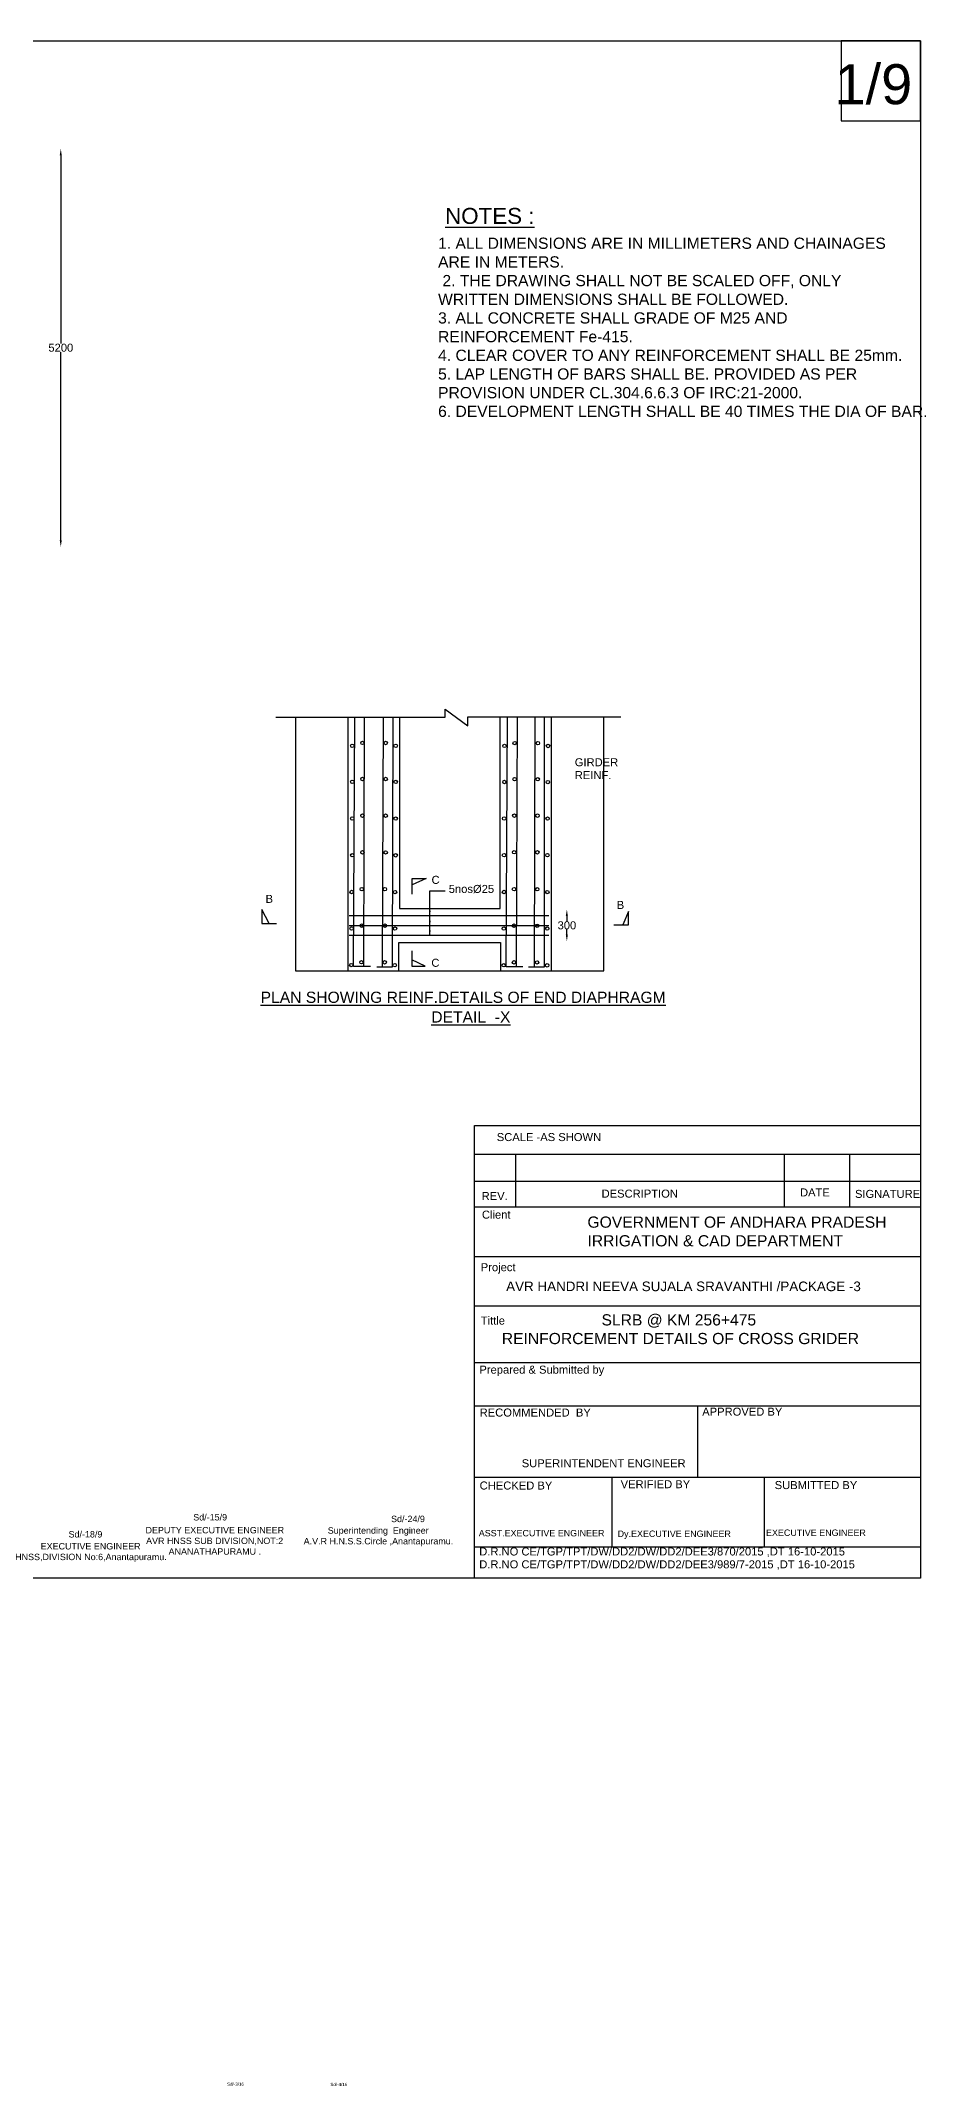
# Model space of a CAD drawing. Header units: inches. Extents: x 2289 to 3607, y -645 to 633.
# Drawn here: x 3053 to 3607, y -645 to 633 of the extents above; entities that cross this region are included whole.
import ezdxf

# ---------------------------------------------------------------- set-up
doc = ezdxf.new("R2010")
doc.units = ezdxf.units.IN
doc.header["$MEASUREMENT"] = 0
doc.layers.add('DIMENSION', color=7, linetype='Continuous')
doc.layers.add('TEXT', color=1, linetype='Continuous')
doc.styles.get("Standard").update_dxf_attribs({"font": 'arial.ttf', "height": 5})
doc.dimstyles.get("Standard").update_dxf_attribs({"dimtxt": 5, "dimasz": 4, "dimexe": 0.18, "dimexo": 0.0625, "dimgap": 0.09, "dimtad": 0, "dimtih": 1, "dimtoh": 1, "dimdec": 4, "dimzin": 0, "dimdsep": 46, "dimtxsty": 'Standard', "dimcen": 0.09, "dimse1": 1, "dimse2": 1, "dimadec": 0, "dimazin": 0, "dimtfac": 1, "dimtdec": 4, "dimtofl": 0, "dimtmove": 0, "dimatfit": 3, "dimfxl": 1, "dimtolj": 1, "dimtzin": 0, "dimarcsym": 0})

# ---------------------------------------------------------------- blocks, each defined once
blk = doc.blocks.new('*D13')
at = {"layer": 'Defpoints', "color": 0, "transparency": 16777216}
for p in [(3095.9, 565.6), (3065.9, 317.1), (3095.9, 317.1)]:
    blk.add_point(p, dxfattribs=at)
at = {"layer": 'DIMENSION', "color": 0, "lineweight": -2, "transparency": 16777216}
for p, q in [((3065.9, 561.6), (3065.9, 444)), ((3065.9, 321.1), (3065.9, 438.7))]:
    blk.add_line(p, q, dxfattribs=at)
at = {"layer": 'DIMENSION', "color": 0, "transparency": 16777216}
for points in [[(3065.2, 561.6), (3066.5, 561.6), (3065.9, 565.6)], [(3065.2, 321.1), (3066.5, 321.1), (3065.9, 317.1)]]:
    blk.add_solid(points, dxfattribs=at)
at = {"layer": 'DIMENSION', "color": 0, "transparency": 16777216, "insert": (3065.9, 441.4), "char_height": 5, "attachment_point": 5}
blk.add_mtext('\\A1;5200', dxfattribs=at)
blk = doc.blocks.new('*D39')
at = {"layer": 'Defpoints', "color": 0, "transparency": 16777216}
for p in [(3382.8, 90.4), (3382.2, 70.6), (3382.2, 70.6)]:
    blk.add_point(p, dxfattribs=at)
at = {"layer": 'DIMENSION', "color": 0, "lineweight": -2, "transparency": 16777216}
for p, q in [((3382.2, 86.4), (3382.2, 83.2)), ((3382.2, 74.6), (3382.2, 77.9))]:
    blk.add_line(p, q, dxfattribs=at)
at = {"layer": 'DIMENSION', "color": 0, "transparency": 16777216}
for points in [[(3381.5, 86.4), (3382.8, 86.4), (3382.2, 90.4)], [(3381.5, 74.6), (3382.8, 74.6), (3382.2, 70.6)]]:
    blk.add_solid(points, dxfattribs=at)
at = {"layer": 'DIMENSION', "color": 0, "transparency": 16777216, "insert": (3382.2, 80.5), "char_height": 5, "attachment_point": 5}
blk.add_mtext('\\A1;300', dxfattribs=at)

msp = doc.modelspace()

# ---------------------------------------------------------------- linework, layer by layer
at = {"color": 0}
for points in [[(3603.12646, -327.48971), (2288.71372, -327.48971), (2288.71372, 633.12329), (3603.12646, 633.12329)], [(3603.12646, 633.12329), (3553.56201, 633.12329), (3553.56201, 583.25518), (3603.12646, 583.25518)], [(3603.12646, -327.48971), (3324.35953, -327.48971), (3324.35953, -44.49115), (3603.12646, -44.49115)]]:
    msp.add_lwpolyline(points, close=True, dxfattribs=at)
for points in [[(3200.25261, 210.6592), (3306.13912, 210.6592), (3306.13912, 215.64175), (3320.31156, 205.13847), (3320.31156, 210.76939), (3415.98316, 210.76939)], [(3212.51531, 210.6592), (3212.51531, 51.98852), (3405.18716, 51.98852), (3405.18716, 210.76939)], [(3245.3573, 210.6592), (3245.3573, 51.98852)], [(3259.42157, 54.76197), (3248.861, 54.76197), (3249.57573, 210.6592)], [(3255.29226, 54.76197), (3255.77906, 210.6592)], [(3263.48069, 54.60234), (3273.27075, 54.60234), (3273.70121, 210.6592)], [(3266.91048, 54.60234), (3267.67365, 210.6592)], [(3277.65251, 210.6592), (3277.65251, 91.04892), (3340.53367, 91.04892), (3340.53367, 210.76939)], [(3354.71668, 54.5446), (3344.26365, 54.5446), (3345.03033, 210.76939)], [(3350.67896, 54.5446), (3351.26422, 210.76939)], [(3358.2449, 54.57011), (3368.17606, 54.57011), (3368.17606, 210.76939)], [(3361.861, 54.57011), (3362.35676, 210.76939)], [(3372.47172, 210.6592), (3372.47172, 51.98852)], [(3246.20386, 86.69258), (3370.89173, 86.69258)], [(3246.20386, 80.37077), (3370.89173, 80.37077)], [(3246.20386, 74.4321), (3370.89173, 74.4321)], [(3277.1358, 51.98852), (3277.1358, 69.87764), (3340.70411, 69.87764), (3340.70411, 51.98852)], [(3324.35953, -62.47711), (3603.12646, -62.47711)], [(3349.98444, -62.47711), (3349.98444, -95.45545)], [(3518.0472, -62.47711), (3518.0472, -95.45545)], [(3558.82075, -62.47711), (3558.82075, -95.45545)], [(3324.35953, -79.32566), (3603.12646, -79.32566)], [(3324.35953, -95.45545), (3603.12646, -95.45545)], [(3324.35953, -126.5053), (3603.12646, -126.5053)], [(3324.35953, -157.1519), (3603.12646, -157.1519)], [(3324.35953, -192.63744), (3603.12646, -192.63744)], [(3324.35953, -219.65484), (3603.12646, -219.65484)], [(3463.743, -219.65484), (3463.743, -264.23897)], [(3324.35953, -264.23897), (3603.12646, -264.23897)], [(3410.23267, -264.23897), (3410.23267, -307.7894)], [(3505.50648, -264.23897), (3505.50648, -307.7894)], [(3324.35953, -307.7894), (3603.12646, -307.7894)]]:
    msp.add_lwpolyline(points, dxfattribs=at)
for centre in [(3248.06871, 192.69321), (3254.4214, 194.49501), (3268.91506, 194.4534), (3275.20398, 192.66408), (3343.2317, 192.59835), (3349.58438, 194.40014), (3364.07805, 194.35853), (3370.36697, 192.56921), (3248.06871, 170.17021), (3254.4214, 171.97201), (3268.91506, 171.9304), (3275.20398, 170.14108), (3343.14024, 170.03968), (3349.49292, 171.84147), (3363.98658, 171.79986), (3370.2755, 170.01055), (3248.06871, 147.25497), (3254.4214, 149.05676), (3268.91506, 149.01515), (3275.20398, 147.22584), (3343.00113, 147.24258), (3349.35381, 149.04437), (3363.84747, 149.00276), (3370.13639, 147.21345), (3248.06871, 124.30633), (3254.4214, 126.10812), (3268.91506, 126.06651), (3275.20398, 124.2772), (3342.90921, 124.36902), (3349.26189, 126.17081), (3363.75556, 126.1292), (3370.04448, 124.33988), (3247.63238, 101.32492), (3253.98506, 103.12671), (3268.47873, 103.0851), (3274.76765, 101.29578), (3342.81741, 101.31195), (3349.17009, 103.11374), (3363.66376, 103.07213), (3369.95268, 101.28281), (3247.62644, 78.5316), (3253.97912, 80.33339), (3268.47279, 80.29178), (3274.76171, 78.50246), (3342.79117, 78.49985), (3349.14385, 80.30165), (3363.63752, 80.26004), (3369.92644, 78.47072), (3247.44162, 55.66312), (3253.7943, 57.46492), (3268.28796, 57.42331), (3274.57688, 55.63399), (3342.71551, 55.57492), (3349.06819, 57.37672), (3363.56185, 57.33511), (3369.85077, 55.54579)]:
    msp.add_circle(centre, 1.07323, dxfattribs=at)
at = {"layer": 'DIMENSION', "color": 0}
for points in [[(3285.44994, 100.01831), (3285.44994, 109.82331), (3294.29145, 109.82331), (3285.44994, 105.74798)], [(3191.44527, 90.47492), (3191.44527, 81.5914), (3200.699, 81.5914)], [(3196.07214, 81.5914), (3191.44527, 90.47492)], [(3411.64021, 80.75001), (3420.71146, 80.75001), (3420.71146, 89.12366), (3417.15225, 80.75001)], [(3285.22147, 64.52167), (3285.22147, 54.90264), (3293.70223, 54.90264), (3285.22147, 58.93179)]]:
    msp.add_lwpolyline(points, dxfattribs=at)

# ---------------------------------------------------------------- texts
at = {"color": 0}
for s, height, p in [('1/9', 25, (3549.47157, 593.57442)), ('%%UNOTES :', 10, (3306.06557, 518.77294)), ('SCALE -AS SHOWN ', 5, (3338.3797, -54.29302)), ('REV.', 5, (3328.91577, -91.11113)), ('DESCRIPTION ', 5, (3403.88013, -89.61851)), ('DATE', 5, (3527.90754, -88.87219)), ('SIGNATURE', 5, (3562.24709, -89.79379)), ('Client ', 5, (3329.09493, -102.74558)), ('Project', 5, (3328.35847, -135.60389)), ('Tittle', 5, (3328.35847, -168.95262)), ('Prepared & Submitted by', 5, (3327.51042, -199.59971)), ('RECOMMENDED  BY ', 5, (3327.67397, -226.40113)), ('APPROVED BY ', 5, (3466.78191, -225.85941)), ('SUPERINTENDENT ENGINEER', 5, (3353.97703, -258.09184)), ('CHECKED BY ', 5, (3327.6744, -272.00782)), ('VERIFIED BY ', 5, (3415.80321, -271.19523)), ('SUBMITTED BY', 5, (3512.06699, -271.73696)), ('ASST.EXECUTIVE ENGINEER', 4, (3327.13207, -301.26078)), ('Dy.EXECUTIVE ENGINEER', 4, (3413.90505, -301.63376)), ('EXECUTIVE ENGINEER', 4, (3506.64368, -300.98992)), ('D.R.NO CE/TGP/TPT/DW/DD2/DW/DD2/DEE3/870/2015 ,DT 16-10-2015', 5, (3327.40066, -313.21978)), ('D.R.NO CE/TGP/TPT/DW/DD2/DW/DD2/DEE3/989/7-2015 ,DT 16-10-2015', 5, (3327.40066, -321.25184))]:
    msp.add_text(s, height=height, dxfattribs=at).set_placement(p)
at = {"color": 0, "attachment_point": 1}
for s, insert, char_height, width in [('1. ALL DIMENSIONS ARE IN MILLIMETERS AND CHAINAGES ARE IN METERS.\\P 2. THE DRAWING SHALL NOT BE SCALED OFF, ONLY WRITTEN DIMENSIONS SHALL BE FOLLOWED. \\P3. ALL CONCRETE SHALL GRADE OF M25 AND REINFORCEMENT Fe-415.\\P4. CLEAR COVER TO ANY REINFORCEMENT SHALL BE 25mm.\\P5. LAP LENGTH OF BARS SHALL BE. PROVIDED AS PER PROVISION UNDER CL.304.6.6.3 OF IRC:21-2000. \\P6. DEVELOPMENT LENGTH SHALL BE 40 TIMES THE DIA OF BAR. ', (3301.69541, 510.20821), 7, 290.3803473), ('\\pi8.2254;{\\H1.1667x;GOVERNMENT OF ANDHARA PRADESH  \\P\\pi21.712;IRRIGATION & CAD DEPARTMENT} ', (3386.83418, -101.42445), 6, 202.0563483), ('AVR HANDRI NEEVA SUJALA SRAVANTHI /PACKAGE -3', (3344.23294, -142.05356), 6, 221.3928786), ('\\pi71.762;SLRB @ KM 256+475\\P\\pi6.7139; REINFORCEMENT DETAILS OF CROSS GRIDER ', (3332.08469, -162.49623), 7, 239.3281577)]:
    msp.add_mtext(s, dxfattribs=dict(at, insert=insert, char_height=char_height, width=width))
at = {"layer": 'TEXT', "color": 0}
for s, height, p in [('GIRDER', 5, (3387.12517, 179.89703)), ('REINF.', 5, (3387.12517, 171.86497)), ('C', 5, (3297.6094, 106.43433)), ('5nosØ25', 5, (3308.36897, 100.75617)), ('B', 5, (3193.87026, 94.56701)), ('B', 5, (3413.36314, 90.755)), ('C', 5, (3297.49032, 54.61291)), ('%%UPLAN SHOWING REINF.DETAILS OF END DIAPHRAGM', 7, (3190.77695, 32.06203)), ('%%UDETAIL  -X', 7, (3297.45468, 19.76064)), ('Sd/-15/9', 4, (3148.68483, -291.34272)), ('Sd/-24/9', 4, (3272.31194, -292.38399)), ('Sd/-18/9', 4, (3070.75075, -301.97007)), ('Sd/-3/16', 2, (3169.80363, -644.52348)), ('Sd/-4/16', 2, (3234.39026, -644.73092))]:
    msp.add_text(s, height=height, dxfattribs=at).set_placement(p)
at = {"layer": 'TEXT', "color": 0, "char_height": 4, "attachment_point": 1}
for s, insert, width in [('\\pi19.324;EXECUTIVE ENGINEER  \\P\\pi3.3767;HNSS,DIVISION No:6,Anantapuramu.', (3034.0013, -305.45818), 100.5460832), ('\\pi3.2104;DEPUTY EXECUTIVE ENGINEER  \\P\\pi3.572;AVR HNSS SUB DIVISION,NOT:2 \\P\\pi17.643;ANANATHAPURAMU .', (3115.63041, -295.39688), 92.5491111), ('\\pi18.827;Superintending  Engineer  \\P\\pi3.7765;A.V.R H.N.S.S.Circle ,Anantapuramu.', (3213.91954, -295.61499), 100.5460832)]:
    msp.add_mtext(s, dxfattribs=dict(at, insert=insert, width=width))

# ---------------------------------------------------------------- dimensions: what is measured, and where the dimension line sits
at = {"layer": 'DIMENSION', "color": 0}
for base, p1, p2, text, picture, middle in [((3065.85285, 317.12232), (3095.86323, 565.62859), (3095.86323, 317.12232), '5200', '*D13', (3065.85285, 441.37546)), ((3382.18168, 70.60772), (3382.81674, 90.43099), (3382.18168, 70.60772), '300', '*D39', (3382.18168, 80.51935))]:
    dim = msp.add_linear_dim(base=base, p1=p1, p2=p2, angle=90, text=text, dimstyle='Standard', dxfattribs=at)
    dim.commit()
    dim.dimension.update_dxf_attribs({"geometry": picture, "text_midpoint": middle})

# ---------------------------------------------------------------- leaders
at = {"color": 0}
for points in [[(3296.61596, 74.4321), (3296.61596, 102.08774), (3306.16334, 102.08774)], [(3296.61596, 86.69258), (3296.61596, 102.08774)], [(3296.61596, 80.37077), (3296.61596, 95.11786)]]:
    msp.add_leader(points, dimstyle='Standard', override={"dimasz": 3, "dimgap": 0.09, "dimtad": 0}, dxfattribs=at)

doc.saveas('drawing.dxf')
